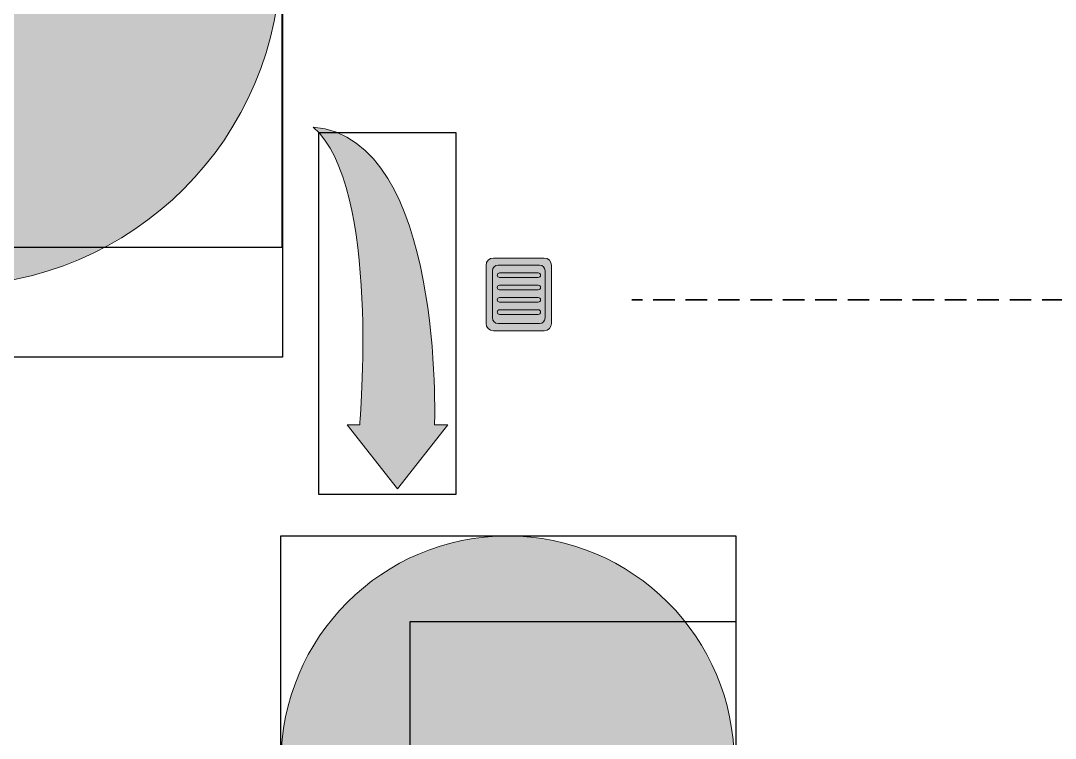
# Model space of a CAD drawing. Header units: inches. Extents: x -507 to 1392, y -754 to 68.
# Drawn here: x 704 to 800.1, y -174.4 to -107.8 of the extents above; entities that cross this region are included whole.
import ezdxf

# ---------------------------------------------------------------- set-up
doc = ezdxf.new("R2010")
doc.units = ezdxf.units.IN
doc.header["$MEASUREMENT"] = 0
doc.linetypes.add('AI-Linetype-4', pattern=[3.008832, 2.005888, -1.002944])
doc.layers.add('back', color=7, linetype='Continuous')
picture_1 = doc.add_image_def('image46.png', size_in_pixel=(182, 199))
picture_2 = doc.add_image_def('image47.png', size_in_pixel=(257, 284))
picture_3 = doc.add_image_def('image49.png', size_in_pixel=(53, 140))
picture_4 = doc.add_image_def('image55.png', size_in_pixel=(126, 134))
picture_5 = doc.add_image_def('image56.png', size_in_pixel=(176, 176))

# ---------------------------------------------------------------- blocks, each defined once
blk = doc.blocks.new('block 118')
at = {"layer": 'back', "true_color": 0x326699}
h = blk.add_hatch(color=165, dxfattribs=at)
h.dxf.hatch_style = 2
edge = h.paths.add_edge_path()
edge.add_spline(control_points=[(728.18, -101.656), (728.18, -84.661), (714.402, -70.883), (697.407, -70.883), (680.411, -70.883), (666.634, -84.661), (666.634, -101.656), (666.634, -118.651), (680.411, -132.429), (697.407, -132.429), (714.402, -132.429), (728.18, -118.651), (728.18, -101.656)], knot_values=[0, 0, 0, 0, 1, 1, 1, 2, 2, 2, 3, 3, 3, 4, 4, 4, 4], degree=3, periodic=1)
at = {"layer": 'back', "lineweight": 0}
blk.add_open_spline([(728.18, -101.656), (728.18, -84.661), (714.402, -70.883), (697.407, -70.883), (680.411, -70.883), (666.634, -84.661), (666.634, -101.656), (666.634, -118.651), (680.411, -132.429), (697.407, -132.429), (714.402, -132.429), (728.18, -118.651), (728.18, -101.656)], degree=3, knots=[0, 0, 0, 0, 1, 1, 1, 2, 2, 2, 3, 3, 3, 4, 4, 4, 4], dxfattribs=at)
blk = doc.blocks.new('block 117')
at = {"layer": 'back'}
blk.add_blockref('block 118', (0, 0), dxfattribs=at)
blk = doc.blocks.new('block 119')
at = {"layer": 'back'}
image = blk.add_image(picture_2, insert=(666.634, -139.043), size_in_units=(61.68, 68.16), dxfattribs=at)
blk = doc.blocks.new('block 116')
at = {"layer": 'back'}
for name in ['block 117', 'block 119']:
    blk.add_blockref(name, (0, 0), dxfattribs=at)
image = blk.add_image(picture_1, insert=(684.569, -128.874), size_in_units=(43.68, 47.76), dxfattribs=at)
blk = doc.blocks.new('block 123')
at = {"layer": 'back', "true_color": 0xcc3332}
h = blk.add_hatch(color=22, dxfattribs=at)
h.dxf.hatch_style = 2
edge = h.paths.add_edge_path()
edge.add_spline(control_points=[(738.996, -151.286), (738.996, -151.286), (743.673, -145.327), (743.673, -145.327), (743.673, -145.327), (742.439, -145.327), (742.439, -145.327), (742.439, -145.327), (743.397, -118.75), (731.186, -117.689), (737.463, -123.222), (735.492, -145.327), (735.492, -145.327), (735.492, -145.327), (734.32, -145.327), (734.32, -145.327), (734.32, -145.327), (738.996, -151.286), (738.996, -151.286)], knot_values=[0, 0, 0, 0, 1, 1, 1, 2, 2, 2, 3, 3, 3, 4, 4, 4, 5, 5, 5, 6, 6, 6, 6], degree=3, periodic=1)
at = {"layer": 'back', "lineweight": 0}
blk.add_open_spline([(738.996, -151.286), (738.996, -151.286), (743.673, -145.327), (743.673, -145.327), (743.673, -145.327), (742.439, -145.327), (742.439, -145.327), (742.439, -145.327), (743.397, -118.75), (731.186, -117.689), (737.463, -123.222), (735.492, -145.327), (735.492, -145.327), (735.492, -145.327), (734.32, -145.327), (734.32, -145.327), (734.32, -145.327), (738.996, -151.286), (738.996, -151.286)], degree=3, knots=[0, 0, 0, 0, 1, 1, 1, 2, 2, 2, 3, 3, 3, 4, 4, 4, 5, 5, 5, 6, 6, 6, 6], dxfattribs=at)
blk = doc.blocks.new('block 122')
at = {"layer": 'back'}
blk.add_blockref('block 123', (0, 0), dxfattribs=at)
image = blk.add_image(picture_3, insert=(731.686, -151.789), size_in_units=(12.72, 33.6), dxfattribs=at)
blk = doc.blocks.new('block 135')
at = {"layer": 'back', "true_color": 0x326699}
h = blk.add_hatch(color=165, dxfattribs=at)
h.dxf.hatch_style = 2
edge = h.paths.add_edge_path()
edge.add_spline(control_points=[(770.266, -176.692), (770.266, -165.07), (760.844, -155.649), (749.223, -155.649), (737.601, -155.649), (728.179, -165.07), (728.179, -176.692), (728.179, -188.314), (737.601, -197.735), (749.223, -197.735), (760.844, -197.735), (770.266, -188.314), (770.266, -176.692)], knot_values=[0, 0, 0, 0, 1, 1, 1, 2, 2, 2, 3, 3, 3, 4, 4, 4, 4], degree=3, periodic=1)
at = {"layer": 'back', "lineweight": 0}
blk.add_open_spline([(770.266, -176.692), (770.266, -165.07), (760.844, -155.649), (749.223, -155.649), (737.601, -155.649), (728.179, -165.07), (728.179, -176.692), (728.179, -188.314), (737.601, -197.735), (749.223, -197.735), (760.844, -197.735), (770.266, -188.314), (770.266, -176.692)], degree=3, knots=[0, 0, 0, 0, 1, 1, 1, 2, 2, 2, 3, 3, 3, 4, 4, 4, 4], dxfattribs=at)
at = {"layer": 'back'}
image = blk.add_image(picture_4, insert=(740.187, -195.748), size_in_units=(30.24, 32.16), dxfattribs=at)
blk = doc.blocks.new('block 134')
at = {"layer": 'back'}
blk.add_blockref('block 135', (0, 0), dxfattribs=at)
blk = doc.blocks.new('block 136')
at = {"layer": 'back'}
image = blk.add_image(picture_5, insert=(728.179, -197.889), size_in_units=(42.24, 42.24), dxfattribs=at)
blk = doc.blocks.new('block 133')
at = {"layer": 'back'}
for name in ['block 134', 'block 136']:
    blk.add_blockref(name, (0, 0), dxfattribs=at)
blk = doc.blocks.new('block 138')
at = {"layer": 'back', "true_color": 0x326699}
h = blk.add_hatch(color=165, dxfattribs=at)
h.dxf.hatch_style = 2
edge = h.paths.add_edge_path()
edge.add_spline(control_points=[(752.628, -136.59), (752.628, -136.59), (747.901, -136.59), (747.901, -136.59), (747.528, -136.59), (747.225, -136.288), (747.225, -135.914), (747.225, -135.914), (747.225, -130.528), (747.225, -130.528), (747.225, -130.154), (747.528, -129.852), (747.901, -129.852), (747.901, -129.852), (752.628, -129.852), (752.628, -129.852), (753.001, -129.852), (753.303, -130.154), (753.303, -130.528), (753.303, -130.528), (753.303, -135.914), (753.303, -135.914), (753.303, -136.288), (753.001, -136.59), (752.628, -136.59)], knot_values=[0, 0, 0, 0, 1, 1, 1, 2, 2, 2, 3, 3, 3, 4, 4, 4, 5, 5, 5, 6, 6, 6, 7, 7, 7, 8, 8, 8, 8], degree=3, periodic=1)
at = {"layer": 'back', "true_color": 0x000000}
h = blk.add_hatch(color=18, dxfattribs=at)
h.dxf.hatch_style = 2
edge = h.paths.add_edge_path()
edge.add_spline(control_points=[(752.185, -135.928), (752.185, -135.928), (748.343, -135.928), (748.343, -135.928), (748.056, -135.928), (747.823, -135.695), (747.823, -135.407), (747.823, -135.407), (747.823, -131.035), (747.823, -131.035), (747.823, -130.747), (748.056, -130.514), (748.343, -130.514), (748.343, -130.514), (752.185, -130.514), (752.185, -130.514), (752.473, -130.514), (752.706, -130.747), (752.706, -131.035), (752.706, -131.035), (752.706, -135.407), (752.706, -135.407), (752.706, -135.695), (752.473, -135.928), (752.185, -135.928)], knot_values=[0, 0, 0, 0, 1, 1, 1, 2, 2, 2, 3, 3, 3, 4, 4, 4, 5, 5, 5, 6, 6, 6, 7, 7, 7, 8, 8, 8, 8], degree=3, periodic=1)
at = {"layer": 'back', "true_color": 0x326699}
h = blk.add_hatch(color=165, dxfattribs=at)
h.dxf.hatch_style = 2
edge = h.paths.add_edge_path()
edge.add_spline(control_points=[(752.076, -131.655), (752.076, -131.655), (748.479, -131.655), (748.479, -131.655), (748.363, -131.655), (748.267, -131.559), (748.267, -131.443), (748.267, -131.443), (748.267, -131.443), (748.267, -131.443), (748.267, -131.326), (748.363, -131.23), (748.479, -131.23), (748.479, -131.23), (752.076, -131.23), (752.076, -131.23), (752.193, -131.23), (752.288, -131.326), (752.288, -131.443), (752.288, -131.443), (752.288, -131.443), (752.288, -131.443), (752.288, -131.559), (752.193, -131.655), (752.076, -131.655)], knot_values=[0, 0, 0, 0, 1, 1, 1, 2, 2, 2, 3, 3, 3, 4, 4, 4, 5, 5, 5, 6, 6, 6, 7, 7, 7, 8, 8, 8, 8], degree=3, periodic=1)
h = blk.add_hatch(color=165, dxfattribs=at)
h.dxf.hatch_style = 2
edge = h.paths.add_edge_path()
edge.add_spline(control_points=[(752.076, -132.796), (752.076, -132.796), (748.479, -132.796), (748.479, -132.796), (748.363, -132.796), (748.267, -132.701), (748.267, -132.584), (748.267, -132.584), (748.267, -132.584), (748.267, -132.584), (748.267, -132.467), (748.363, -132.372), (748.479, -132.372), (748.479, -132.372), (752.076, -132.372), (752.076, -132.372), (752.193, -132.372), (752.288, -132.467), (752.288, -132.584), (752.288, -132.584), (752.288, -132.584), (752.288, -132.584), (752.288, -132.701), (752.193, -132.796), (752.076, -132.796)], knot_values=[0, 0, 0, 0, 1, 1, 1, 2, 2, 2, 3, 3, 3, 4, 4, 4, 5, 5, 5, 6, 6, 6, 7, 7, 7, 8, 8, 8, 8], degree=3, periodic=1)
h = blk.add_hatch(color=165, dxfattribs=at)
h.dxf.hatch_style = 2
edge = h.paths.add_edge_path()
edge.add_spline(control_points=[(752.076, -133.938), (752.076, -133.938), (748.479, -133.938), (748.479, -133.938), (748.363, -133.938), (748.267, -133.842), (748.267, -133.725), (748.267, -133.725), (748.267, -133.725), (748.267, -133.725), (748.267, -133.608), (748.363, -133.513), (748.479, -133.513), (748.479, -133.513), (752.076, -133.513), (752.076, -133.513), (752.193, -133.513), (752.288, -133.608), (752.288, -133.725), (752.288, -133.725), (752.288, -133.725), (752.288, -133.725), (752.288, -133.842), (752.193, -133.938), (752.076, -133.938)], knot_values=[0, 0, 0, 0, 1, 1, 1, 2, 2, 2, 3, 3, 3, 4, 4, 4, 5, 5, 5, 6, 6, 6, 7, 7, 7, 8, 8, 8, 8], degree=3, periodic=1)
h = blk.add_hatch(color=165, dxfattribs=at)
h.dxf.hatch_style = 2
edge = h.paths.add_edge_path()
edge.add_spline(control_points=[(752.076, -135.079), (752.076, -135.079), (748.479, -135.079), (748.479, -135.079), (748.363, -135.079), (748.267, -134.983), (748.267, -134.867), (748.267, -134.867), (748.267, -134.867), (748.267, -134.867), (748.267, -134.75), (748.363, -134.654), (748.479, -134.654), (748.479, -134.654), (752.076, -134.654), (752.076, -134.654), (752.193, -134.654), (752.288, -134.75), (752.288, -134.867), (752.288, -134.867), (752.288, -134.867), (752.288, -134.867), (752.288, -134.983), (752.193, -135.079), (752.076, -135.079)], knot_values=[0, 0, 0, 0, 1, 1, 1, 2, 2, 2, 3, 3, 3, 4, 4, 4, 5, 5, 5, 6, 6, 6, 7, 7, 7, 8, 8, 8, 8], degree=3, periodic=1)
at = {"layer": 'back', "lineweight": 0}
for points in [[(752.628, -136.59), (752.628, -136.59), (747.901, -136.59), (747.901, -136.59), (747.528, -136.59), (747.225, -136.288), (747.225, -135.914), (747.225, -135.914), (747.225, -130.528), (747.225, -130.528), (747.225, -130.154), (747.528, -129.852), (747.901, -129.852), (747.901, -129.852), (752.628, -129.852), (752.628, -129.852), (753.001, -129.852), (753.303, -130.154), (753.303, -130.528), (753.303, -130.528), (753.303, -135.914), (753.303, -135.914), (753.303, -136.288), (753.001, -136.59), (752.628, -136.59)], [(752.185, -135.928), (752.185, -135.928), (748.343, -135.928), (748.343, -135.928), (748.056, -135.928), (747.823, -135.695), (747.823, -135.407), (747.823, -135.407), (747.823, -131.035), (747.823, -131.035), (747.823, -130.747), (748.056, -130.514), (748.343, -130.514), (748.343, -130.514), (752.185, -130.514), (752.185, -130.514), (752.473, -130.514), (752.706, -130.747), (752.706, -131.035), (752.706, -131.035), (752.706, -135.407), (752.706, -135.407), (752.706, -135.695), (752.473, -135.928), (752.185, -135.928)], [(752.076, -131.655), (752.076, -131.655), (748.479, -131.655), (748.479, -131.655), (748.363, -131.655), (748.267, -131.559), (748.267, -131.443), (748.267, -131.443), (748.267, -131.443), (748.267, -131.443), (748.267, -131.326), (748.363, -131.23), (748.479, -131.23), (748.479, -131.23), (752.076, -131.23), (752.076, -131.23), (752.193, -131.23), (752.288, -131.326), (752.288, -131.443), (752.288, -131.443), (752.288, -131.443), (752.288, -131.443), (752.288, -131.559), (752.193, -131.655), (752.076, -131.655)], [(752.076, -132.796), (752.076, -132.796), (748.479, -132.796), (748.479, -132.796), (748.363, -132.796), (748.267, -132.701), (748.267, -132.584), (748.267, -132.584), (748.267, -132.584), (748.267, -132.584), (748.267, -132.467), (748.363, -132.372), (748.479, -132.372), (748.479, -132.372), (752.076, -132.372), (752.076, -132.372), (752.193, -132.372), (752.288, -132.467), (752.288, -132.584), (752.288, -132.584), (752.288, -132.584), (752.288, -132.584), (752.288, -132.701), (752.193, -132.796), (752.076, -132.796)], [(752.076, -133.938), (752.076, -133.938), (748.479, -133.938), (748.479, -133.938), (748.363, -133.938), (748.267, -133.842), (748.267, -133.725), (748.267, -133.725), (748.267, -133.725), (748.267, -133.725), (748.267, -133.608), (748.363, -133.513), (748.479, -133.513), (748.479, -133.513), (752.076, -133.513), (752.076, -133.513), (752.193, -133.513), (752.288, -133.608), (752.288, -133.725), (752.288, -133.725), (752.288, -133.725), (752.288, -133.725), (752.288, -133.842), (752.193, -133.938), (752.076, -133.938)], [(752.076, -135.079), (752.076, -135.079), (748.479, -135.079), (748.479, -135.079), (748.363, -135.079), (748.267, -134.983), (748.267, -134.867), (748.267, -134.867), (748.267, -134.867), (748.267, -134.867), (748.267, -134.75), (748.363, -134.654), (748.479, -134.654), (748.479, -134.654), (752.076, -134.654), (752.076, -134.654), (752.193, -134.654), (752.288, -134.75), (752.288, -134.867), (752.288, -134.867), (752.288, -134.867), (752.288, -134.867), (752.288, -134.983), (752.193, -135.079), (752.076, -135.079)]]:
    blk.add_open_spline(points, degree=3, knots=[0, 0, 0, 0, 1, 1, 1, 2, 2, 2, 3, 3, 3, 4, 4, 4, 5, 5, 5, 6, 6, 6, 7, 7, 7, 8, 8, 8, 8], dxfattribs=at)
blk = doc.blocks.new('block 115')
at = {"layer": 'back'}
for name in ['block 116', 'block 122', 'block 138', 'block 133']:
    blk.add_blockref(name, (0, 0), dxfattribs=at)
blk = doc.blocks.new('block 185')
at = {"layer": 'back', "color": 7, "linetype": 'AI-Linetype-4', "lineweight": 35, "true_color": 0xffffff}
blk.add_open_spline([(762.746, -133.725), (771.227, -133.725), (798.792, -133.725), (803.542, -133.725), (812.5, -133.725), (815.443, -134.083), (815.443, -119.792), (815.443, -101.43), (815.443, -72.871), (815.443, -67.337), (815.443, -64.222), (818.266, -62.574), (820.225, -62.555), (824.061, -62.519), (828.601, -62.545), (831.878, -62.553)], degree=3, knots=[0, 0, 0, 0, 1, 1, 1, 2, 2, 2, 3, 3, 3, 4, 4, 4, 5, 5, 5, 5], dxfattribs=at)
at = {"layer": 'back', "color": 7, "lineweight": 35, "true_color": 0xffffff}
for points in [[(832.384, -62.554), (832.735, -62.555), (833.069, -62.555), (833.383, -62.555)], [(760.75, -133.725), (760.996, -133.725), (761.332, -133.725), (761.747, -133.725)]]:
    blk.add_open_spline(points, degree=3, dxfattribs=at)
blk = doc.blocks.new('block 184')
at = {"layer": 'back'}
blk.add_blockref('block 185', (0, 0), dxfattribs=at)

msp = doc.modelspace()

# ---------------------------------------------------------------- block references
at = {"layer": 'back'}
for name in ['block 184', 'block 115']:
    msp.add_blockref(name, (0, 0), dxfattribs=at)

doc.saveas('drawing.dxf')
